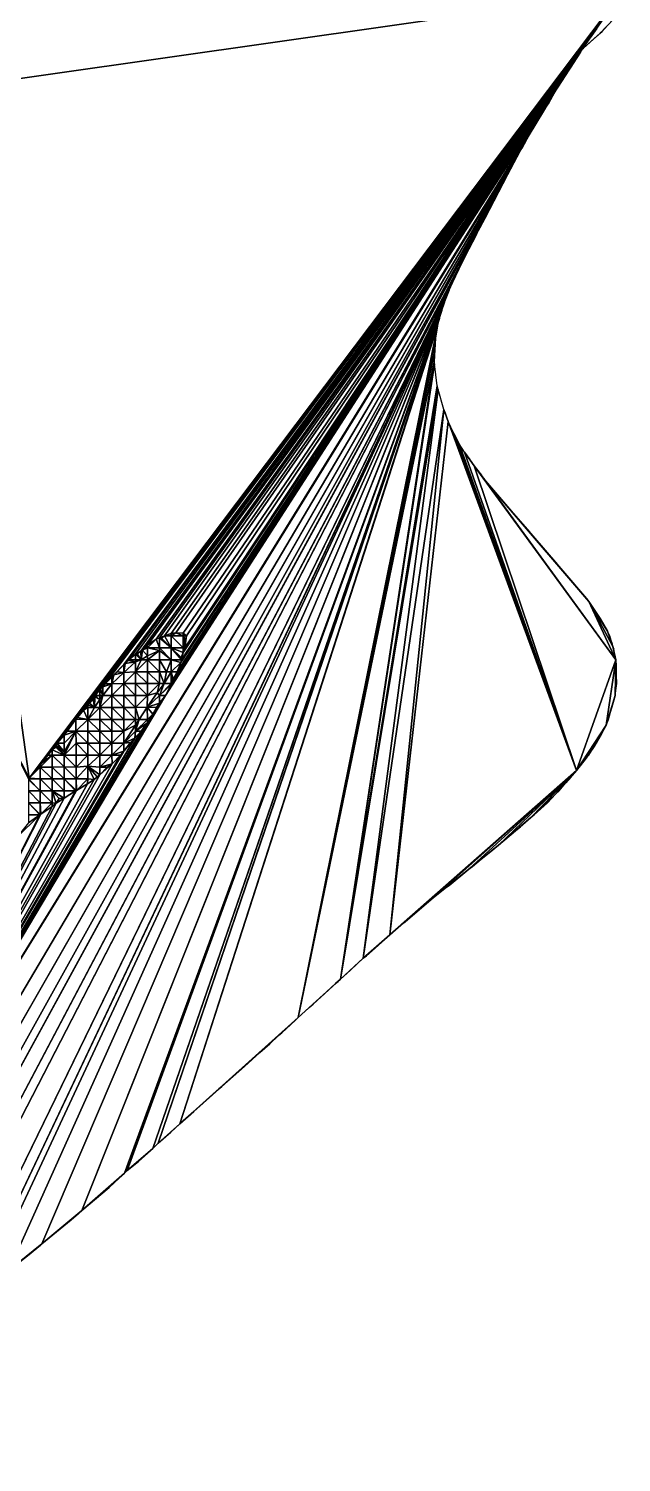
# Model space of a CAD drawing. Extents: x -95 to 96, y -89 to 94.
# Drawn here: x 61.5 to 87.4, y -83.8 to -21 of the extents above; entities that cross this region are included whole.
import ezdxf

# ---------------------------------------------------------------- set-up
doc = ezdxf.new("R2010")
doc.units = 0

msp = doc.modelspace()

# ---------------------------------------------------------------- linework, layer by layer
for points in [[(87.419, -19.414, 106), (60.809, -12.096, 106), (57.281, -23.726, 106)], [(61.488, -53.816, 106), (87.419, -19.414, 106), (57.281, -23.726, 106)], [(61.488, -53.816, 106), (61.818, -53.413, 106), (87.419, -19.414, 106)], [(61.818, -53.413, 106), (62.297, -52.815, 106), (87.419, -19.414, 106)], [(62.297, -52.815, 106), (62.705, -52.293, 106), (87.419, -19.414, 106)], [(62.705, -52.293, 106), (63.937, -50.727, 106), (87.419, -19.414, 106)], [(63.937, -50.727, 106), (64.375, -50.205, 106), (87.419, -19.414, 106)], [(64.375, -50.205, 106), (64.577, -49.937, 106), (87.419, -19.414, 106)], [(64.577, -49.937, 106), (64.815, -49.684, 106), (87.419, -19.414, 106)], [(64.815, -49.684, 106), (65.621, -48.838, 106), (87.419, -19.414, 106)], [(65.621, -48.838, 106), (65.84, -48.64, 106), (87.419, -19.414, 106)], [(65.84, -48.64, 106), (66.143, -48.393, 106), (87.419, -19.414, 106)], [(66.143, -48.393, 106), (66.376, -48.256, 106), (87.419, -19.414, 106)], [(66.376, -48.256, 106), (66.505, -48.118, 106), (87.419, -19.414, 106)], [(66.505, -48.118, 106), (66.664, -47.992, 106), (87.419, -19.414, 106)], [(66.664, -47.992, 106), (67.042, -47.74, 106), (87.419, -19.414, 106)], [(67.042, -47.74, 106), (67.186, -47.679, 106), (87.419, -19.414, 106)], [(67.186, -47.679, 106), (67.414, -47.596, 106), (87.419, -19.414, 106)], [(67.414, -47.596, 106), (67.708, -47.488, 106), (87.419, -19.414, 106)], [(67.708, -47.488, 106), (85.725, -21.871, 106), (87.419, -19.414, 106)], [(85.725, -21.871, 106), (87.014, -20.004, 106), (87.419, -19.414, 106)], [(85.725, -21.871, 106), (86.342, -20.988, 106), (87.014, -20.004, 106)], [(86.845, -20.841, 105.526), (87.097, -20.57, 106), (86.486, -21.202, 106)], [(85.762, -21.849, 105.976), (86.475, -21.213, 106), (85.707, -21.897, 106)], [(85.725, -21.871, 106), (86.302, -21.048, 106), (86.342, -20.988, 106)], [(85.725, -21.871, 106), (86.261, -21.117, 106), (86.302, -21.048, 106)], [(85.762, -21.849, 105.976), (86.205, -21.456, 105.798), (86.475, -21.213, 106)], [(86.486, -21.202, 106), (86.482, -21.207, 106), (86.38, -21.314, 105.705)], [(86.486, -21.202, 106), (86.38, -21.314, 105.705), (86.475, -21.219, 105.658)], [(86.475, -21.219, 105.658), (86.575, -21.119, 105.618), (86.486, -21.202, 106)], [(86.486, -21.202, 106), (86.675, -21.016, 105.58), (86.845, -20.841, 105.526)], [(86.486, -21.202, 106), (86.575, -21.119, 105.618), (86.675, -21.016, 105.58)], [(67.708, -47.488, 106), (67.904, -47.452, 106), (85.725, -21.871, 106)], [(67.904, -47.452, 106), (68.23, -47.473, 106), (85.725, -21.871, 106)], [(68.23, -47.473, 106), (68.366, -47.596, 106), (85.725, -21.871, 106)], [(68.303, -48.118, 106), (85.623, -22.025, 106), (85.707, -21.897, 106)], [(68.366, -47.596, 106), (68.303, -48.118, 106), (85.707, -21.897, 106)], [(68.366, -47.596, 106), (85.707, -21.897, 106), (85.725, -21.871, 106)], [(67.718, -49.683, 106), (85.127, -22.795, 106), (85.623, -22.025, 106)], [(67.968, -49.161, 106), (67.718, -49.683, 106), (85.623, -22.025, 106)], [(68.118, -48.752, 106), (67.968, -49.161, 106), (85.623, -22.025, 106)], [(68.149, -48.64, 106), (68.118, -48.752, 106), (85.623, -22.025, 106)], [(68.23, -48.322, 106), (68.149, -48.64, 106), (85.623, -22.025, 106)], [(68.303, -48.118, 106), (68.23, -48.322, 106), (85.623, -22.025, 106)], [(85.127, -22.795, 106), (85.529, -22.175, 106), (85.623, -22.025, 106)], [(85.127, -22.795, 106), (85.462, -22.293, 106), (85.529, -22.175, 106)], [(85.127, -22.795, 106), (85.209, -22.683, 106), (85.462, -22.293, 106)], [(85.209, -22.683, 106), (85.433, -22.355, 106), (85.462, -22.293, 106)], [(67.705, -49.714, 106), (84.512, -23.774, 106), (85.127, -22.795, 106)], [(67.718, -49.683, 106), (67.705, -49.714, 106), (85.127, -22.795, 106)], [(47.492, -83.781, 106), (83.388, -25.645, 106), (84.512, -23.774, 106)], [(67.446, -50.205, 106), (47.492, -83.781, 106), (84.512, -23.774, 106)], [(61.488, -53.816, 106), (57.281, -23.726, 106), (51.551, -34.445, 106)], [(67.705, -49.714, 106), (67.446, -50.205, 106), (84.512, -23.774, 106)], [(83.388, -25.645, 106), (84.007, -24.618, 106), (84.512, -23.774, 106)], [(84.007, -24.618, 106), (84.209, -24.302, 106), (84.512, -23.774, 106)], [(84.209, -24.302, 106), (84.424, -23.94, 106), (84.512, -23.774, 106)], [(83.388, -25.645, 106), (83.867, -24.866, 106), (84.007, -24.618, 106)], [(47.492, -83.781, 106), (49.494, -82.942, 106), (83.388, -25.645, 106)], [(49.494, -82.942, 106), (51.015, -82.189, 106), (83.388, -25.645, 106)], [(51.015, -82.189, 106), (82.978, -26.374, 106), (83.388, -25.645, 106)], [(82.978, -26.374, 106), (83.058, -26.245, 106), (83.388, -25.645, 106)], [(83.058, -26.245, 106), (83.31, -25.793, 106), (83.388, -25.645, 106)], [(51.015, -82.189, 106), (52.389, -81.398, 106), (82.978, -26.374, 106)], [(52.389, -81.398, 106), (53.192, -80.948, 106), (82.978, -26.374, 106)], [(53.192, -80.948, 106), (82.431, -27.406, 106), (82.978, -26.374, 106)], [(82.431, -27.406, 106), (82.832, -26.666, 106), (82.978, -26.374, 106)], [(53.192, -80.948, 106), (54.75, -79.891, 106), (82.431, -27.406, 106)], [(54.75, -79.891, 106), (81.152, -29.851, 106), (82.431, -27.406, 106)], [(81.152, -29.851, 106), (81.434, -29.319, 106), (82.431, -27.406, 106)], [(81.434, -29.319, 106), (82.248, -27.764, 106), (82.431, -27.406, 106)], [(82.248, -27.764, 106), (82.324, -27.625, 106), (82.431, -27.406, 106)], [(81.152, -29.851, 106), (81.275, -29.637, 106), (81.434, -29.319, 106)], [(54.75, -79.891, 106), (55.705, -79.212, 106), (81.152, -29.851, 106)], [(55.705, -79.212, 106), (80.567, -30.99, 106), (81.152, -29.851, 106)], [(80.567, -30.99, 106), (80.756, -30.642, 106), (81.152, -29.851, 106)], [(80.756, -30.642, 106), (81.057, -30.054, 106), (81.152, -29.851, 106)], [(55.705, -79.212, 106), (57.933, -77.476, 106), (80.567, -30.99, 106)], [(57.933, -77.476, 106), (80.161, -31.845, 106), (80.567, -30.99, 106)], [(57.933, -77.476, 106), (58.834, -76.805, 106), (80.161, -31.845, 106)], [(58.834, -76.805, 106), (79.881, -32.454, 106), (80.161, -31.845, 106)], [(58.834, -76.805, 106), (59.369, -76.374, 106), (79.881, -32.454, 106)], [(59.369, -76.374, 106), (60.595, -75.381, 106), (79.881, -32.454, 106)], [(60.595, -75.381, 106), (62.037, -74.215, 106), (79.881, -32.454, 106)], [(62.037, -74.215, 106), (63.789, -72.749, 106), (79.881, -32.454, 106)], [(63.789, -72.749, 106), (79.677, -32.983, 106), (79.881, -32.454, 106)], [(63.789, -72.749, 106), (65.662, -71.113, 106), (79.677, -32.983, 106)], [(65.662, -71.113, 106), (65.781, -71.008, 106), (79.677, -32.983, 106)], [(65.781, -71.008, 106), (66.893, -70.037, 106), (79.677, -32.983, 106)], [(66.893, -70.037, 106), (79.554, -33.347, 106), (79.677, -32.983, 106)], [(66.893, -70.037, 106), (67.134, -69.802, 106), (79.554, -33.347, 106)], [(67.134, -69.802, 106), (79.447, -33.694, 106), (79.554, -33.347, 106)], [(67.134, -69.802, 106), (68.075, -68.953, 106), (79.447, -33.694, 106)], [(68.075, -68.953, 106), (79.366, -34.027, 106), (79.447, -33.694, 106)], [(61.458, -53.858, 106), (61.488, -53.816, 106), (51.551, -34.445, 106)], [(68.075, -68.953, 106), (73.258, -64.296, 106), (79.366, -34.027, 106)], [(73.258, -64.296, 106), (79.277, -34.548, 106), (79.366, -34.027, 106)], [(79.277, -34.548, 106), (79.303, -34.422, 106), (79.366, -34.027, 106)], [(73.258, -64.296, 106), (79.245, -35.07, 106), (79.277, -34.548, 106)], [(73.258, -64.296, 106), (79.226, -35.592, 106), (79.245, -35.07, 106)], [(79.226, -35.592, 106), (79.232, -35.497, 106), (79.245, -35.07, 106)], [(79.245, -35.07, 106), (79.251, -35.011, 106), (79.277, -34.548, 106)], [(73.258, -64.296, 106), (75.117, -62.621, 106), (79.226, -35.592, 106)], [(75.117, -62.621, 106), (79.232, -35.685, 106), (79.226, -35.592, 106)], [(75.117, -62.621, 106), (79.357, -36.636, 106), (79.232, -35.685, 106)], [(75.117, -62.621, 106), (79.395, -36.8, 106), (79.357, -36.636, 106)], [(75.117, -62.621, 106), (76.118, -61.711, 106), (79.395, -36.8, 106)], [(76.118, -61.711, 106), (79.651, -37.68, 106), (79.395, -36.8, 106)], [(76.118, -61.711, 106), (77.283, -60.682, 106), (79.651, -37.68, 106)], [(77.283, -60.682, 106), (79.829, -38.202, 106), (79.651, -37.68, 106)], [(77.283, -60.682, 106), (85.462, -53.481, 106), (79.829, -38.202, 106)], [(79.829, -38.202, 106), (79.71, -37.843, 106), (79.651, -37.68, 106)], [(85.462, -53.481, 106), (80.082, -38.724, 106), (79.829, -38.202, 106)], [(80.317, -39.18, 106), (80.251, -39.047, 106), (80.082, -38.724, 106)], [(85.462, -53.481, 106), (80.317, -39.18, 106), (80.082, -38.724, 106)], [(85.462, -53.481, 106), (80.553, -39.553, 106), (80.317, -39.18, 106)], [(80.786, -39.861, 106), (80.708, -39.755, 106), (80.553, -39.553, 106)], [(80.971, -40.146, 106), (80.786, -39.861, 106), (80.553, -39.553, 106)], [(85.462, -53.481, 106), (80.971, -40.146, 106), (80.553, -39.553, 106)], [(81.296, -40.551, 106), (81.277, -40.521, 106), (80.971, -40.146, 106)], [(81.345, -40.622, 106), (81.296, -40.551, 106), (80.971, -40.146, 106)], [(81.472, -40.798, 106), (81.345, -40.622, 106), (80.971, -40.146, 106)], [(87.184, -48.64, 106), (81.472, -40.798, 106), (80.971, -40.146, 106)], [(85.462, -53.481, 106), (87.184, -48.64, 106), (80.971, -40.146, 106)], [(81.472, -40.798, 106), (81.414, -40.707, 106), (81.345, -40.622, 106)], [(82.396, -41.877, 106), (82.321, -41.781, 106), (81.472, -40.798, 106)], [(85.995, -46.086, 106), (82.396, -41.877, 106), (81.472, -40.798, 106)], [(87.184, -48.64, 106), (85.995, -46.086, 106), (81.472, -40.798, 106)], [(83.414, -43.055, 106), (82.526, -42.02, 106), (82.396, -41.877, 106)], [(83.542, -43.211, 106), (83.414, -43.055, 106), (82.396, -41.877, 106)], [(84.937, -44.841, 106), (83.542, -43.211, 106), (82.396, -41.877, 106)], [(85.995, -46.086, 106), (84.937, -44.841, 106), (82.396, -41.877, 106)], [(84.629, -44.464, 106), (84.441, -44.243, 106), (83.542, -43.211, 106)], [(84.937, -44.841, 106), (84.629, -44.464, 106), (83.542, -43.211, 106)], [(85.897, -45.958, 106), (85.073, -44.985, 106), (84.937, -44.841, 106)], [(85.995, -46.086, 106), (85.897, -45.958, 106), (84.937, -44.841, 106)], [(85.995, -46.086, 106), (85.954, -46.03, 106), (85.897, -45.958, 106)], [(86.495, -46.83, 106), (86.322, -46.552, 106), (85.995, -46.086, 106)], [(86.812, -47.391, 106), (86.495, -46.83, 106), (85.995, -46.086, 106)], [(87.052, -48.063, 106), (86.812, -47.391, 106), (85.995, -46.086, 106)], [(87.184, -48.64, 106), (87.052, -48.063, 106), (85.995, -46.086, 106)], [(86.812, -47.391, 106), (86.642, -47.074, 106), (86.495, -46.83, 106)], [(67.042, -47.74, 106), (67.186, -48.118, 105.662), (67.186, -47.679, 106)], [(67.186, -47.679, 106), (67.283, -47.692, 106), (67.414, -47.596, 106)], [(67.186, -47.679, 106), (67.186, -48.118, 105.662), (67.708, -48.118, 105.717)], [(67.186, -47.679, 106), (67.708, -48.118, 105.717), (67.283, -47.692, 106)], [(67.708, -48.118, 105.717), (67.414, -47.596, 106), (67.283, -47.692, 106)], [(67.708, -47.596, 105.917), (67.708, -47.488, 106), (67.414, -47.596, 106)], [(67.708, -48.118, 105.717), (67.708, -47.596, 105.917), (67.414, -47.596, 106)], [(67.904, -47.452, 106), (67.708, -47.596, 105.917), (68.23, -47.596, 105.935)], [(67.708, -47.488, 106), (67.708, -47.596, 105.917), (67.904, -47.452, 106)], [(68.23, -48.118, 105.959), (67.708, -47.596, 105.917), (67.708, -48.118, 105.717)], [(68.23, -48.118, 105.959), (68.23, -47.596, 105.935), (67.708, -47.596, 105.917)], [(67.904, -47.452, 106), (68.23, -47.596, 105.935), (68.23, -47.473, 106)], [(68.23, -47.473, 106), (68.23, -47.596, 105.935), (68.366, -47.596, 106)], [(68.23, -47.596, 105.935), (68.23, -48.118, 105.959), (68.303, -48.118, 106)], [(68.23, -47.596, 105.935), (68.303, -48.118, 106), (68.331, -47.763, 106)], [(68.23, -47.596, 105.935), (68.331, -47.763, 106), (68.366, -47.596, 106)], [(68.366, -47.596, 106), (68.331, -47.763, 106), (68.303, -48.118, 106)], [(87.018, -47.941, 106), (86.909, -47.596, 106), (86.812, -47.391, 106)], [(87.052, -48.063, 106), (87.018, -47.941, 106), (86.812, -47.391, 106)], [(66.143, -48.393, 106), (66.206, -48.377, 106), (66.376, -48.256, 106)], [(66.383, -48.64, 105.616), (66.376, -48.256, 106), (66.206, -48.377, 106)], [(66.376, -48.256, 106), (66.451, -48.211, 106), (66.505, -48.118, 106)], [(66.383, -48.64, 105.616), (66.451, -48.211, 106), (66.376, -48.256, 106)], [(66.383, -48.64, 105.616), (66.664, -48.471, 105.616), (66.451, -48.211, 106)], [(66.451, -48.211, 106), (66.664, -48.471, 105.616), (66.664, -48.118, 105.833)], [(66.451, -48.211, 106), (66.664, -48.118, 105.833), (66.505, -48.118, 106)], [(66.664, -48.118, 105.833), (66.664, -47.992, 106), (66.505, -48.118, 106)], [(66.664, -47.992, 106), (66.664, -48.118, 105.833), (67.042, -47.74, 106)], [(67.042, -47.74, 106), (66.664, -48.118, 105.833), (67.186, -48.118, 105.662)], [(66.664, -48.118, 105.833), (66.664, -48.471, 105.616), (67.186, -48.225, 105.616)], [(66.664, -48.118, 105.833), (67.186, -48.225, 105.616), (67.186, -48.118, 105.662)], [(67.186, -48.64, 105.486), (67.186, -48.225, 105.616), (66.664, -48.64, 105.541)], [(66.664, -48.64, 105.541), (67.186, -48.225, 105.616), (66.664, -48.471, 105.616)], [(67.186, -48.118, 105.662), (67.186, -48.225, 105.616), (67.708, -48.64, 105.653)], [(67.708, -48.118, 105.717), (67.186, -48.118, 105.662), (67.708, -48.64, 105.653)], [(67.708, -48.64, 105.653), (67.186, -48.225, 105.616), (67.186, -48.64, 105.486)], [(67.708, -48.118, 105.717), (67.708, -48.64, 105.653), (68.149, -48.64, 106)], [(67.708, -48.118, 105.717), (68.149, -48.64, 106), (68.133, -48.543, 106)], [(68.23, -48.322, 106), (68.23, -48.118, 105.959), (67.708, -48.118, 105.717)], [(68.23, -48.322, 106), (67.708, -48.118, 105.717), (68.133, -48.543, 106)], [(68.23, -48.322, 106), (68.133, -48.543, 106), (68.149, -48.64, 106)], [(68.303, -48.118, 106), (68.23, -48.118, 105.959), (68.23, -48.322, 106)], [(87.089, -48.172, 106), (87.072, -48.118, 106), (87.052, -48.063, 106)], [(87.184, -48.64, 106), (87.089, -48.172, 106), (87.052, -48.063, 106)], [(64.815, -49.684, 106), (65.193, -49.301, 106), (65.621, -48.838, 106)], [(65.193, -49.301, 106), (65.335, -49.171, 106), (65.621, -48.838, 106)], [(65.335, -49.171, 106), (65.621, -49.195, 105.641), (65.621, -48.838, 106)], [(65.621, -48.838, 106), (65.681, -48.794, 106), (65.84, -48.64, 106)], [(66.143, -49.161, 105.395), (66.143, -48.731, 105.616), (65.621, -49.195, 105.641)], [(65.681, -48.794, 106), (65.621, -49.195, 105.641), (66.143, -48.731, 105.616)], [(65.621, -48.838, 106), (65.621, -49.195, 105.641), (65.681, -48.794, 106)], [(65.681, -48.794, 106), (65.82, -48.664, 106), (65.84, -48.64, 106)], [(65.681, -48.794, 106), (66.143, -48.731, 105.616), (65.82, -48.664, 106)], [(65.82, -48.664, 106), (66.143, -48.731, 105.616), (66.143, -48.64, 105.691)], [(65.82, -48.664, 106), (66.143, -48.64, 105.691), (65.84, -48.64, 106)], [(66.143, -48.64, 105.691), (66.143, -48.393, 106), (65.84, -48.64, 106)], [(66.143, -48.393, 106), (66.383, -48.64, 105.616), (66.206, -48.377, 106)], [(66.143, -48.393, 106), (66.143, -48.64, 105.691), (66.383, -48.64, 105.616)], [(66.143, -48.731, 105.616), (66.143, -49.161, 105.395), (66.383, -48.64, 105.616)], [(66.143, -49.161, 105.395), (66.664, -48.64, 105.541), (66.383, -48.64, 105.616)], [(66.143, -49.161, 105.395), (66.664, -49.161, 105.321), (66.664, -48.64, 105.541)], [(66.383, -48.64, 105.616), (66.143, -48.64, 105.691), (66.143, -48.731, 105.616)], [(66.664, -48.64, 105.541), (66.664, -48.471, 105.616), (66.383, -48.64, 105.616)], [(67.186, -49.161, 105.431), (66.664, -48.64, 105.541), (66.664, -49.161, 105.321)], [(67.186, -49.161, 105.431), (67.186, -48.64, 105.486), (66.664, -48.64, 105.541)], [(67.186, -49.161, 105.431), (67.503, -49.161, 105.616), (67.186, -48.64, 105.486)], [(67.186, -48.64, 105.486), (67.503, -49.161, 105.616), (67.708, -48.64, 105.653)], [(67.708, -48.64, 105.653), (67.503, -49.161, 105.616), (67.708, -49.161, 105.766)], [(68.118, -48.752, 106), (68.149, -48.64, 106), (67.708, -48.64, 105.653)], [(68.118, -48.752, 106), (67.708, -48.64, 105.653), (67.708, -49.161, 105.766)], [(67.708, -49.161, 105.766), (67.968, -49.161, 106), (68.118, -48.752, 106)], [(85.462, -53.481, 106), (86.752, -51.494, 106), (87.184, -48.64, 106)], [(86.752, -51.494, 106), (87.147, -50.205, 106), (87.184, -48.64, 106)], [(87.147, -50.205, 106), (87.199, -48.916, 106), (87.184, -48.64, 106)], [(87.147, -50.205, 106), (87.228, -49.683, 106), (87.199, -48.916, 106)], [(87.199, -48.916, 106), (87.196, -48.778, 106), (87.184, -48.64, 106)], [(64.815, -49.684, 106), (65.101, -49.396, 106), (65.193, -49.301, 106)], [(64.815, -49.684, 106), (65.106, -49.686, 105.619), (65.101, -49.396, 106)], [(65.101, -49.396, 106), (65.106, -49.686, 105.619), (65.193, -49.301, 106)], [(65.621, -49.683, 105.333), (65.621, -49.195, 105.641), (65.106, -49.686, 105.619)], [(65.193, -49.301, 106), (65.106, -49.686, 105.619), (65.621, -49.195, 105.641)], [(65.193, -49.301, 106), (65.621, -49.195, 105.641), (65.335, -49.171, 106)], [(65.621, -49.683, 105.333), (66.143, -49.161, 105.395), (65.621, -49.195, 105.641)], [(65.621, -49.683, 105.333), (66.143, -49.683, 105.238), (66.143, -49.161, 105.395)], [(66.664, -49.683, 105.278), (66.143, -49.161, 105.395), (66.143, -49.683, 105.238)], [(66.664, -49.683, 105.278), (66.664, -49.161, 105.321), (66.143, -49.161, 105.395)], [(67.186, -49.683, 105.455), (66.664, -49.161, 105.321), (66.664, -49.683, 105.278)], [(67.186, -49.683, 105.455), (67.186, -49.161, 105.431), (66.664, -49.161, 105.321)], [(67.186, -49.683, 105.455), (67.388, -49.683, 105.616), (67.186, -49.161, 105.431)], [(67.186, -49.161, 105.431), (67.388, -49.683, 105.616), (67.503, -49.161, 105.616)], [(67.708, -49.161, 105.766), (67.503, -49.161, 105.616), (67.388, -49.683, 105.616)], [(67.708, -49.161, 105.766), (67.388, -49.683, 105.616), (67.708, -49.683, 105.988)], [(67.708, -49.161, 105.766), (67.708, -49.683, 105.988), (67.718, -49.683, 106)], [(67.708, -49.161, 105.766), (67.718, -49.683, 106), (67.787, -49.49, 106)], [(67.708, -49.161, 105.766), (67.787, -49.49, 106), (67.968, -49.161, 106)], [(67.968, -49.161, 106), (67.787, -49.49, 106), (67.718, -49.683, 106)], [(67.446, -50.205, 106), (67.197, -50.545, 106), (47.492, -83.781, 106)], [(63.937, -50.727, 106), (64.29, -50.343, 106), (64.375, -50.205, 106)], [(64.29, -50.343, 106), (64.354, -50.25, 106), (64.375, -50.205, 106)], [(64.354, -50.25, 106), (64.577, -50.375, 105.616), (64.577, -50.205, 105.725)], [(64.354, -50.25, 106), (64.577, -50.205, 105.725), (64.375, -50.205, 106)], [(64.375, -50.205, 106), (64.577, -50.205, 105.725), (64.577, -49.937, 106)], [(64.577, -49.937, 106), (64.611, -49.909, 106), (64.815, -49.684, 106)], [(64.577, -49.937, 106), (64.704, -50.205, 105.616), (64.611, -49.909, 106)], [(64.577, -49.937, 106), (64.577, -50.205, 105.725), (64.704, -50.205, 105.616)], [(64.577, -50.375, 105.616), (64.577, -50.727, 105.442), (64.704, -50.205, 105.616)], [(64.577, -50.727, 105.442), (65.099, -50.205, 105.369), (64.704, -50.205, 105.616)], [(64.577, -50.727, 105.442), (65.099, -50.727, 105.218), (65.099, -50.205, 105.369)], [(64.704, -50.205, 105.616), (64.577, -50.205, 105.725), (64.577, -50.375, 105.616)], [(64.611, -49.909, 106), (64.708, -49.821, 106), (64.815, -49.684, 106)], [(64.704, -50.205, 105.616), (64.708, -49.821, 106), (64.611, -49.909, 106)], [(65.099, -50.205, 105.369), (65.106, -49.686, 105.619), (64.704, -50.205, 105.616)], [(64.708, -49.821, 106), (64.704, -50.205, 105.616), (65.106, -49.686, 105.619)], [(64.708, -49.821, 106), (65.106, -49.686, 105.619), (64.815, -49.684, 106)], [(65.099, -50.205, 105.369), (65.621, -49.683, 105.333), (65.106, -49.686, 105.619)], [(65.099, -50.205, 105.369), (65.621, -50.205, 105.195), (65.621, -49.683, 105.333)], [(65.621, -50.727, 105.231), (65.099, -50.205, 105.369), (65.099, -50.727, 105.218)], [(65.621, -50.727, 105.231), (65.621, -50.205, 105.195), (65.099, -50.205, 105.369)], [(66.143, -50.205, 105.247), (65.621, -49.683, 105.333), (65.621, -50.205, 105.195)], [(66.143, -50.205, 105.247), (66.143, -49.683, 105.238), (65.621, -49.683, 105.333)], [(66.143, -50.727, 105.316), (65.621, -50.205, 105.195), (65.621, -50.727, 105.231)], [(66.143, -50.727, 105.316), (66.143, -50.205, 105.247), (65.621, -50.205, 105.195)], [(66.664, -50.205, 105.385), (66.143, -49.683, 105.238), (66.143, -50.205, 105.247)], [(66.664, -50.205, 105.385), (66.664, -49.683, 105.278), (66.143, -49.683, 105.238)], [(66.664, -50.205, 105.385), (66.143, -50.727, 105.316), (66.655, -50.713, 105.631)], [(66.664, -50.205, 105.385), (66.143, -50.205, 105.247), (66.143, -50.727, 105.316)], [(66.655, -50.713, 105.631), (67.095, -50.088, 105.616), (66.664, -50.205, 105.385)], [(67.186, -50.205, 105.773), (67.095, -50.088, 105.616), (66.655, -50.713, 105.631)], [(67.197, -50.545, 106), (67.186, -50.205, 105.773), (66.655, -50.713, 105.631)], [(67.186, -49.683, 105.455), (66.664, -50.205, 105.385), (67.095, -50.088, 105.616)], [(67.186, -49.683, 105.455), (66.664, -49.683, 105.278), (66.664, -50.205, 105.385)], [(67.095, -50.088, 105.616), (67.388, -49.683, 105.616), (67.186, -49.683, 105.455)], [(67.388, -49.683, 105.616), (67.095, -50.088, 105.616), (67.186, -50.205, 105.773)], [(67.705, -49.714, 106), (67.708, -49.683, 105.988), (67.186, -50.205, 105.773)], [(67.708, -49.683, 105.988), (67.388, -49.683, 105.616), (67.186, -50.205, 105.773)], [(67.705, -49.714, 106), (67.186, -50.205, 105.773), (67.446, -50.205, 106)], [(67.186, -50.205, 105.773), (67.197, -50.545, 106), (67.446, -50.205, 106)], [(67.708, -49.683, 105.988), (67.705, -49.714, 106), (67.718, -49.683, 106)], [(86.752, -51.494, 106), (87.004, -50.714, 106), (87.147, -50.205, 106)], [(87.004, -50.714, 106), (87.121, -50.33, 106), (87.147, -50.205, 106)], [(67.197, -50.545, 106), (66.9, -51.026, 106), (47.492, -83.781, 106)], [(62.705, -52.293, 106), (63.532, -51.244, 106), (63.937, -50.727, 106)], [(63.532, -51.244, 106), (63.595, -51.168, 106), (63.937, -50.727, 106)], [(63.595, -51.168, 106), (63.863, -50.843, 106), (63.937, -50.727, 106)], [(64.055, -51.249, 105.518), (63.863, -50.843, 106), (63.595, -51.168, 106)], [(63.863, -50.843, 106), (64.055, -51.249, 105.518), (64.055, -50.727, 105.872)], [(63.863, -50.843, 106), (64.055, -50.727, 105.872), (63.937, -50.727, 106)], [(63.937, -50.727, 106), (64.055, -50.607, 106), (64.29, -50.343, 106)], [(63.937, -50.727, 106), (64.055, -50.727, 105.872), (64.055, -50.607, 106)], [(64.055, -50.607, 106), (64.13, -50.543, 106), (64.29, -50.343, 106)], [(64.055, -50.607, 106), (64.337, -50.727, 105.616), (64.13, -50.543, 106)], [(64.055, -50.607, 106), (64.055, -50.727, 105.872), (64.337, -50.727, 105.616)], [(64.055, -51.249, 105.518), (64.577, -50.727, 105.442), (64.337, -50.727, 105.616)], [(64.055, -51.249, 105.518), (64.577, -51.249, 105.307), (64.577, -50.727, 105.442)], [(64.337, -50.727, 105.616), (64.055, -50.727, 105.872), (64.055, -51.249, 105.518)], [(64.13, -50.543, 106), (64.337, -50.727, 105.616), (64.29, -50.343, 106)], [(64.337, -50.727, 105.616), (64.354, -50.25, 106), (64.29, -50.343, 106)], [(64.337, -50.727, 105.616), (64.577, -50.375, 105.616), (64.354, -50.25, 106)], [(64.577, -50.727, 105.442), (64.577, -50.375, 105.616), (64.337, -50.727, 105.616)], [(65.099, -51.249, 105.199), (64.577, -50.727, 105.442), (64.577, -51.249, 105.307)], [(65.099, -51.249, 105.199), (65.099, -50.727, 105.218), (64.577, -50.727, 105.442)], [(65.621, -51.249, 105.254), (65.099, -50.727, 105.218), (65.099, -51.249, 105.199)], [(65.621, -51.249, 105.254), (65.621, -50.727, 105.231), (65.099, -50.727, 105.218)], [(66.143, -51.249, 105.497), (65.621, -50.727, 105.231), (65.621, -51.249, 105.254)], [(66.143, -51.249, 105.497), (66.143, -50.727, 105.316), (65.621, -50.727, 105.231)], [(66.143, -50.727, 105.316), (66.294, -51.249, 105.616), (66.655, -50.713, 105.631)], [(66.143, -51.249, 105.497), (66.294, -51.249, 105.616), (66.143, -50.727, 105.316)], [(66.655, -50.713, 105.631), (66.294, -51.249, 105.616), (66.664, -51.249, 105.9)], [(67.197, -50.545, 106), (66.655, -50.713, 105.631), (67.061, -50.732, 106)], [(66.9, -51.026, 106), (67.061, -50.732, 106), (66.655, -50.713, 105.631)], [(66.9, -51.026, 106), (66.655, -50.713, 105.631), (66.664, -51.249, 105.9)], [(67.197, -50.545, 106), (67.061, -50.732, 106), (66.9, -51.026, 106)], [(86.752, -51.494, 106), (86.855, -51.249, 106), (87.004, -50.714, 106)], [(66.9, -51.026, 106), (66.664, -51.392, 106), (47.492, -83.781, 106)], [(66.664, -51.392, 106), (66.389, -51.771, 106), (47.492, -83.781, 106)], [(62.705, -52.293, 106), (63.01, -51.932, 106), (63.532, -51.244, 106)], [(63.01, -51.932, 106), (63.144, -51.768, 106), (63.532, -51.244, 106)], [(63.523, -51.765, 105.612), (63.532, -51.244, 106), (63.144, -51.768, 106)], [(63.532, -51.244, 106), (63.523, -51.765, 105.612), (64.055, -51.249, 105.518)], [(63.523, -51.765, 105.612), (64.055, -51.771, 105.38), (64.055, -51.249, 105.518)], [(63.532, -51.244, 106), (64.055, -51.249, 105.518), (63.595, -51.168, 106)], [(64.577, -51.771, 105.253), (64.055, -51.249, 105.518), (64.055, -51.771, 105.38)], [(64.577, -51.771, 105.253), (64.577, -51.249, 105.307), (64.055, -51.249, 105.518)], [(65.099, -51.771, 105.281), (64.577, -51.249, 105.307), (64.577, -51.771, 105.253)], [(65.099, -51.771, 105.281), (65.099, -51.249, 105.199), (64.577, -51.249, 105.307)], [(65.621, -51.771, 105.5), (65.099, -51.249, 105.199), (65.099, -51.771, 105.281)], [(65.621, -51.771, 105.5), (65.621, -51.249, 105.254), (65.099, -51.249, 105.199)], [(66.143, -51.249, 105.497), (65.621, -51.771, 105.5), (66.143, -51.506, 105.616)], [(66.143, -51.249, 105.497), (65.621, -51.249, 105.254), (65.621, -51.771, 105.5)], [(66.143, -51.506, 105.616), (66.294, -51.249, 105.616), (66.143, -51.249, 105.497)], [(66.664, -51.392, 106), (66.664, -51.249, 105.9), (66.143, -51.771, 105.763)], [(66.664, -51.249, 105.9), (66.294, -51.249, 105.616), (66.143, -51.771, 105.763)], [(66.294, -51.249, 105.616), (66.143, -51.506, 105.616), (66.143, -51.771, 105.763)], [(66.664, -51.392, 106), (66.143, -51.771, 105.763), (66.389, -51.771, 106)], [(66.664, -51.249, 105.9), (66.664, -51.392, 106), (66.9, -51.026, 106)], [(66.389, -51.771, 106), (66.116, -52.065, 106), (47.492, -83.781, 106)], [(66.116, -52.065, 106), (65.633, -52.643, 106), (47.492, -83.781, 106)], [(63.011, -52.293, 105.697), (63.01, -51.932, 106), (62.705, -52.293, 106)], [(63.01, -51.932, 106), (63.011, -52.293, 105.697), (63.523, -51.765, 105.612)], [(63.01, -51.932, 106), (63.523, -51.765, 105.612), (63.144, -51.768, 106)], [(63.011, -52.662, 105.616), (63.011, -52.815, 105.591), (63.523, -51.765, 105.612)], [(63.011, -52.815, 105.591), (63.533, -52.293, 105.51), (63.523, -51.765, 105.612)], [(63.523, -51.765, 105.612), (63.011, -52.293, 105.697), (63.011, -52.662, 105.616)], [(64.055, -52.293, 105.368), (63.523, -51.765, 105.612), (63.533, -52.293, 105.51)], [(64.055, -52.293, 105.368), (64.055, -51.771, 105.38), (63.523, -51.765, 105.612)], [(64.577, -52.293, 105.318), (64.055, -51.771, 105.38), (64.055, -52.293, 105.368)], [(64.577, -52.293, 105.318), (64.577, -51.771, 105.253), (64.055, -51.771, 105.38)], [(65.099, -52.293, 105.452), (64.577, -51.771, 105.253), (64.577, -52.293, 105.318)], [(65.099, -52.293, 105.452), (65.099, -51.771, 105.281), (64.577, -51.771, 105.253)], [(65.621, -51.771, 105.5), (65.099, -51.771, 105.281), (65.099, -52.293, 105.452)], [(65.621, -52.293, 105.754), (65.621, -51.771, 105.5), (65.099, -52.293, 105.452)], [(66.143, -51.771, 105.763), (66.143, -51.506, 105.616), (65.621, -52.293, 105.754)], [(66.143, -51.506, 105.616), (65.621, -51.771, 105.5), (65.621, -52.293, 105.754)], [(66.116, -52.065, 106), (66.143, -51.771, 105.763), (65.621, -52.293, 105.754)], [(66.116, -52.065, 106), (65.621, -52.293, 105.754), (65.927, -52.257, 106)], [(66.116, -52.065, 106), (65.927, -52.257, 106), (65.633, -52.643, 106)], [(66.389, -51.771, 106), (66.143, -51.771, 105.763), (66.116, -52.065, 106)], [(85.462, -53.481, 106), (86.229, -52.431, 106), (86.752, -51.494, 106)], [(86.229, -52.431, 106), (86.534, -51.909, 106), (86.752, -51.494, 106)], [(86.229, -52.431, 106), (86.324, -52.293, 106), (86.534, -51.909, 106)], [(86.534, -51.909, 106), (86.614, -51.778, 106), (86.752, -51.494, 106)], [(65.633, -52.643, 106), (65.478, -52.815, 106), (47.492, -83.781, 106)], [(62.297, -52.815, 106), (62.489, -52.587, 106), (62.705, -52.293, 106)], [(62.489, -52.815, 105.852), (62.489, -52.587, 106), (62.297, -52.815, 106)], [(62.489, -52.587, 106), (62.656, -52.46, 106), (62.705, -52.293, 106)], [(62.489, -52.587, 106), (63.011, -52.815, 105.591), (62.656, -52.46, 106)], [(62.489, -52.587, 106), (62.489, -52.815, 105.852), (63.011, -52.815, 105.591)], [(62.656, -52.46, 106), (62.684, -52.39, 106), (62.705, -52.293, 106)], [(62.656, -52.46, 106), (62.678, -52.425, 106), (62.684, -52.39, 106)], [(62.678, -52.425, 106), (62.656, -52.46, 106), (63.011, -52.815, 105.591)], [(63.011, -52.815, 105.591), (62.684, -52.39, 106), (62.678, -52.425, 106)], [(63.011, -52.662, 105.616), (62.705, -52.293, 106), (62.684, -52.39, 106)], [(63.011, -52.815, 105.591), (63.011, -52.662, 105.616), (62.684, -52.39, 106)], [(63.011, -52.662, 105.616), (63.011, -52.293, 105.697), (62.705, -52.293, 106)], [(63.011, -52.815, 105.591), (63.533, -52.815, 105.466), (63.533, -52.293, 105.51)], [(64.055, -52.815, 105.451), (63.533, -52.293, 105.51), (63.533, -52.815, 105.466)], [(64.055, -52.815, 105.451), (64.055, -52.293, 105.368), (63.533, -52.293, 105.51)], [(64.577, -52.815, 105.557), (64.055, -52.293, 105.368), (64.055, -52.815, 105.451)], [(64.577, -52.815, 105.557), (64.577, -52.293, 105.318), (64.055, -52.293, 105.368)], [(65.099, -52.293, 105.452), (64.577, -52.815, 105.557), (65.099, -52.815, 105.715)], [(65.099, -52.293, 105.452), (64.577, -52.293, 105.318), (64.577, -52.815, 105.557)], [(65.621, -52.293, 105.754), (65.099, -52.293, 105.452), (65.099, -52.815, 105.715)], [(65.633, -52.643, 106), (65.621, -52.293, 105.754), (65.099, -52.815, 105.715)], [(65.633, -52.643, 106), (65.099, -52.815, 105.715), (65.478, -52.815, 106)], [(65.621, -52.293, 105.754), (65.633, -52.643, 106), (65.927, -52.257, 106)], [(85.462, -53.481, 106), (85.882, -52.953, 106), (86.229, -52.431, 106)], [(85.882, -52.953, 106), (85.996, -52.815, 106), (86.229, -52.431, 106)], [(65.478, -52.815, 106), (65.122, -53.189, 106), (47.492, -83.781, 106)], [(65.122, -53.189, 106), (64.577, -53.675, 106), (47.492, -83.781, 106)], [(61.818, -53.413, 106), (61.488, -53.816, 106), (61.967, -53.337, 105.944)], [(61.967, -53.858, 105.807), (61.967, -53.337, 105.944), (61.488, -53.816, 106)], [(61.818, -53.413, 106), (61.967, -53.234, 106), (62.297, -52.815, 106)], [(61.967, -53.337, 105.944), (61.967, -53.234, 106), (61.818, -53.413, 106)], [(61.967, -53.234, 106), (62.011, -53.187, 106), (62.297, -52.815, 106)], [(62.011, -53.187, 106), (61.967, -53.337, 105.944), (62.489, -52.815, 105.852)], [(61.967, -53.337, 105.944), (62.489, -53.337, 105.719), (62.489, -52.815, 105.852)], [(61.967, -53.234, 106), (61.967, -53.337, 105.944), (62.011, -53.187, 106)], [(62.489, -53.858, 105.728), (61.967, -53.337, 105.944), (61.967, -53.858, 105.807)], [(62.489, -53.858, 105.728), (62.489, -53.337, 105.719), (61.967, -53.337, 105.944)], [(62.011, -53.187, 106), (62.489, -52.815, 105.852), (62.297, -52.815, 106)], [(62.489, -52.815, 105.852), (63.011, -53.33, 105.616), (63.011, -52.815, 105.591)], [(62.489, -53.337, 105.719), (63.011, -53.33, 105.616), (62.489, -52.815, 105.852)], [(63.011, -53.858, 105.699), (63.011, -53.33, 105.616), (62.489, -53.337, 105.719)], [(63.011, -53.858, 105.699), (62.489, -53.337, 105.719), (62.489, -53.858, 105.728)], [(63.533, -53.337, 105.595), (63.011, -52.815, 105.591), (63.011, -53.33, 105.616)], [(63.533, -53.337, 105.595), (63.533, -52.815, 105.466), (63.011, -52.815, 105.591)], [(63.011, -53.33, 105.616), (63.533, -53.858, 105.779), (63.533, -53.337, 105.595)], [(63.011, -53.858, 105.699), (63.533, -53.858, 105.779), (63.011, -53.33, 105.616)], [(64.055, -53.295, 105.632), (64.055, -52.815, 105.451), (63.533, -53.337, 105.595)], [(64.055, -52.815, 105.451), (63.533, -52.815, 105.466), (63.533, -53.337, 105.595)], [(63.533, -53.858, 105.779), (64.055, -53.295, 105.632), (63.533, -53.337, 105.595)], [(64.055, -53.858, 105.882), (64.055, -53.295, 105.632), (63.533, -53.858, 105.779)], [(64.055, -52.815, 105.451), (64.055, -53.295, 105.632), (64.577, -52.815, 105.557)], [(64.577, -53.337, 105.83), (64.577, -52.815, 105.557), (64.055, -53.295, 105.632)], [(64.055, -53.295, 105.632), (64.055, -53.858, 105.882), (64.322, -53.879, 106)], [(64.055, -53.295, 105.632), (64.322, -53.879, 106), (64.455, -53.757, 106)], [(64.577, -53.675, 106), (64.577, -53.337, 105.83), (64.055, -53.295, 105.632)], [(64.577, -53.675, 106), (64.055, -53.295, 105.632), (64.455, -53.757, 106)], [(64.577, -53.337, 105.83), (65.099, -52.815, 105.715), (64.577, -52.815, 105.557)], [(65.122, -53.189, 106), (65.099, -52.815, 105.715), (64.577, -53.337, 105.83)], [(65.122, -53.189, 106), (64.895, -53.347, 106), (64.577, -53.675, 106)], [(65.122, -53.189, 106), (64.577, -53.337, 105.83), (64.895, -53.347, 106)], [(64.895, -53.347, 106), (64.577, -53.337, 105.83), (64.577, -53.675, 106)], [(65.099, -52.815, 105.715), (65.122, -53.189, 106), (65.478, -52.815, 106)], [(85.462, -53.481, 106), (85.589, -53.334, 106), (85.882, -52.953, 106)], [(64.577, -53.675, 106), (64.322, -53.879, 106), (47.492, -83.781, 106)], [(64.322, -53.879, 106), (64.04, -54.075, 106), (47.492, -83.781, 106)], [(61.445, -53.879, 106), (61.46, -53.873, 106), (61.458, -53.858, 106)], [(61.445, -53.879, 106), (61.967, -54.38, 105.83), (61.46, -53.873, 106)], [(61.445, -53.879, 106), (61.445, -54.38, 105.881), (61.967, -54.38, 105.83)], [(61.967, -53.858, 105.807), (61.488, -53.816, 106), (61.458, -53.858, 106)], [(61.46, -53.873, 106), (61.967, -53.858, 105.807), (61.458, -53.858, 106)], [(61.46, -53.873, 106), (61.967, -54.38, 105.83), (61.967, -53.858, 105.807)], [(62.489, -54.38, 105.832), (61.967, -53.858, 105.807), (61.967, -54.38, 105.83)], [(62.489, -54.38, 105.832), (62.489, -53.858, 105.728), (61.967, -53.858, 105.807)], [(63.011, -54.38, 105.857), (62.489, -53.858, 105.728), (62.489, -54.38, 105.832)], [(63.011, -54.38, 105.857), (63.011, -53.858, 105.699), (62.489, -53.858, 105.728)], [(63.512, -54.38, 106), (63.523, -54.37, 106), (63.011, -53.858, 105.699)], [(63.512, -54.38, 106), (63.011, -53.858, 105.699), (63.011, -54.38, 105.857)], [(63.533, -54.366, 106), (63.533, -53.858, 105.779), (63.011, -53.858, 105.699)], [(63.533, -54.366, 106), (63.011, -53.858, 105.699), (63.523, -54.37, 106)], [(63.533, -53.858, 105.779), (63.533, -54.366, 106), (63.558, -54.355, 106)], [(63.533, -53.858, 105.779), (63.558, -54.355, 106), (64.055, -53.858, 105.882)], [(64.04, -54.075, 106), (64.055, -53.858, 105.882), (63.558, -54.355, 106)], [(64.322, -53.879, 106), (64.055, -53.858, 105.882), (64.04, -54.075, 106)], [(64.577, -53.675, 106), (64.455, -53.757, 106), (64.322, -53.879, 106)], [(77.283, -60.682, 106), (77.795, -60.232, 106), (85.462, -53.481, 106)], [(77.795, -60.232, 106), (79.172, -59.062, 106), (85.462, -53.481, 106)], [(79.172, -59.062, 106), (80.733, -57.809, 106), (85.462, -53.481, 106)], [(80.733, -57.809, 106), (82.041, -56.759, 106), (85.462, -53.481, 106)], [(82.041, -56.759, 106), (83.457, -55.548, 106), (85.462, -53.481, 106)], [(83.457, -55.548, 106), (84.539, -54.525, 106), (85.462, -53.481, 106)], [(84.539, -54.525, 106), (84.99, -54.027, 106), (85.462, -53.481, 106)], [(84.99, -54.027, 106), (85.144, -53.871, 106), (85.462, -53.481, 106)], [(64.04, -54.075, 106), (63.558, -54.355, 106), (47.492, -83.781, 106)], [(63.558, -54.355, 106), (63.533, -54.366, 106), (47.492, -83.781, 106)], [(63.533, -54.366, 106), (63.512, -54.38, 106), (47.492, -83.781, 106)], [(63.512, -54.38, 106), (63.011, -54.691, 106), (47.492, -83.781, 106)], [(61.967, -54.902, 105.88), (61.445, -54.38, 105.881), (61.445, -54.902, 105.886)], [(61.967, -54.902, 105.88), (61.967, -54.38, 105.83), (61.445, -54.38, 105.881)], [(62.489, -54.902, 105.938), (61.967, -54.38, 105.83), (61.967, -54.902, 105.88)], [(62.489, -54.902, 105.938), (62.489, -54.38, 105.832), (61.967, -54.38, 105.83)], [(62.489, -54.38, 105.832), (62.489, -54.902, 105.938), (62.668, -54.918, 106)], [(62.489, -54.38, 105.832), (62.668, -54.918, 106), (62.795, -54.713, 106)], [(63.011, -54.691, 106), (63.011, -54.38, 105.857), (62.489, -54.38, 105.832)], [(63.011, -54.691, 106), (62.489, -54.38, 105.832), (62.795, -54.713, 106)], [(63.512, -54.38, 106), (63.011, -54.38, 105.857), (63.011, -54.691, 106)], [(63.533, -54.366, 106), (63.523, -54.37, 106), (63.512, -54.38, 106)], [(83.457, -55.548, 106), (83.607, -55.422, 106), (84.539, -54.525, 106)], [(83.607, -55.422, 106), (84.18, -54.902, 106), (84.539, -54.525, 106)], [(84.539, -54.525, 106), (84.697, -54.38, 106), (84.99, -54.027, 106)], [(63.011, -54.691, 106), (62.668, -54.918, 106), (47.492, -83.781, 106)], [(62.668, -54.918, 106), (62.487, -55.059, 106), (47.492, -83.781, 106)], [(62.487, -55.059, 106), (61.989, -55.402, 106), (47.492, -83.781, 106)], [(61.445, -54.902, 105.886), (61.445, -55.424, 105.93), (61.948, -55.424, 106)], [(61.445, -54.902, 105.886), (61.948, -55.424, 106), (61.955, -55.412, 106)], [(61.967, -55.413, 106), (61.967, -54.902, 105.88), (61.445, -54.902, 105.886)], [(61.967, -55.413, 106), (61.445, -54.902, 105.886), (61.955, -55.412, 106)], [(61.967, -54.902, 105.88), (61.967, -55.413, 106), (61.989, -55.402, 106)], [(61.967, -54.902, 105.88), (61.989, -55.402, 106), (62.489, -54.902, 105.938)], [(62.487, -55.059, 106), (62.489, -54.902, 105.938), (61.989, -55.402, 106)], [(62.668, -54.918, 106), (62.489, -54.902, 105.938), (62.487, -55.059, 106)], [(63.011, -54.691, 106), (62.795, -54.713, 106), (62.668, -54.918, 106)], [(61.989, -55.402, 106), (61.948, -55.424, 106), (47.492, -83.781, 106)], [(61.948, -55.424, 106), (60.924, -56.439, 106), (47.492, -83.781, 106)], [(61.948, -55.424, 106), (61.445, -55.776, 106), (60.924, -56.439, 106)], [(61.948, -55.424, 106), (61.445, -55.424, 105.93), (61.445, -55.776, 106)], [(61.989, -55.402, 106), (61.967, -55.413, 106), (61.948, -55.424, 106)], [(61.967, -55.413, 106), (61.955, -55.412, 106), (61.948, -55.424, 106)], [(82.041, -56.759, 106), (82.878, -56.05, 106), (83.457, -55.548, 106)], [(82.878, -56.05, 106), (83, -55.959, 106), (83.457, -55.548, 106)], [(80.733, -57.809, 106), (81.278, -57.372, 106), (82.041, -56.759, 106)], [(81.278, -57.372, 106), (81.627, -57.098, 106), (82.041, -56.759, 106)], [(80.733, -57.809, 106), (80.895, -57.689, 106), (81.278, -57.372, 106)], [(79.172, -59.062, 106), (79.768, -58.6, 106), (80.733, -57.809, 106)], [(79.768, -58.6, 106), (79.877, -58.518, 106), (80.733, -57.809, 106)], [(77.795, -60.232, 106), (77.947, -60.108, 106), (79.172, -59.062, 106)], [(77.947, -60.108, 106), (78.667, -59.506, 106), (79.172, -59.062, 106)], [(76.118, -61.711, 106), (76.252, -61.599, 106), (77.283, -60.682, 106)], [(76.252, -61.599, 106), (76.775, -61.149, 106), (77.283, -60.682, 106)], [(75.117, -62.621, 106), (75.558, -62.23, 106), (76.118, -61.711, 106)], [(73.258, -64.296, 106), (73.749, -63.868, 106), (75.117, -62.621, 106)], [(73.749, -63.868, 106), (73.919, -63.725, 106), (75.117, -62.621, 106)], [(73.919, -63.725, 106), (74.905, -62.819, 106), (75.117, -62.621, 106)], [(74.905, -62.819, 106), (75.014, -62.723, 106), (75.117, -62.621, 106)], [(68.075, -68.953, 106), (69.916, -67.319, 106), (73.258, -64.296, 106)], [(69.916, -67.319, 106), (72.405, -65.088, 106), (73.258, -64.296, 106)], [(72.405, -65.088, 106), (72.927, -64.627, 106), (73.258, -64.296, 106)], [(72.405, -65.088, 106), (72.543, -64.971, 106), (72.927, -64.627, 106)], [(72.927, -64.627, 106), (73.156, -64.407, 106), (73.258, -64.296, 106)], [(69.916, -67.319, 106), (71.58, -65.835, 106), (72.405, -65.088, 106)], [(71.58, -65.835, 106), (72.027, -65.451, 106), (72.405, -65.088, 106)], [(69.916, -67.319, 106), (70.914, -66.449, 106), (71.58, -65.835, 106)], [(68.075, -68.953, 106), (68.689, -68.415, 106), (69.916, -67.319, 106)], [(68.689, -68.415, 106), (69.789, -67.433, 106), (69.916, -67.319, 106)], [(68.689, -68.415, 106), (68.841, -68.291, 106), (69.789, -67.433, 106)], [(69.789, -67.433, 106), (69.815, -67.413, 106), (69.916, -67.319, 106)], [(68.075, -68.953, 106), (68.223, -68.825, 106), (68.689, -68.415, 106)], [(68.223, -68.825, 106), (68.553, -68.555, 106), (68.689, -68.415, 106)], [(67.134, -69.802, 106), (67.692, -69.317, 106), (68.075, -68.953, 106)], [(65.781, -71.008, 106), (66.192, -70.669, 106), (66.893, -70.037, 106)], [(66.192, -70.669, 106), (66.276, -70.603, 106), (66.893, -70.037, 106)], [(66.276, -70.603, 106), (66.807, -70.126, 106), (66.893, -70.037, 106)], [(63.789, -72.749, 106), (64.979, -71.75, 106), (65.662, -71.113, 106)], [(62.037, -74.215, 106), (63.327, -73.165, 106), (63.789, -72.749, 106)], [(63.327, -73.165, 106), (63.643, -72.883, 106), (63.789, -72.749, 106)], [(60.595, -75.381, 106), (61.275, -74.844, 106), (62.037, -74.215, 106)], [(61.275, -74.844, 106), (61.409, -74.746, 106), (62.037, -74.215, 106)], [(61.409, -74.746, 106), (61.971, -74.275, 106), (62.037, -74.215, 106)]]:
    msp.add_3dface(points)

doc.saveas('drawing.dxf')
